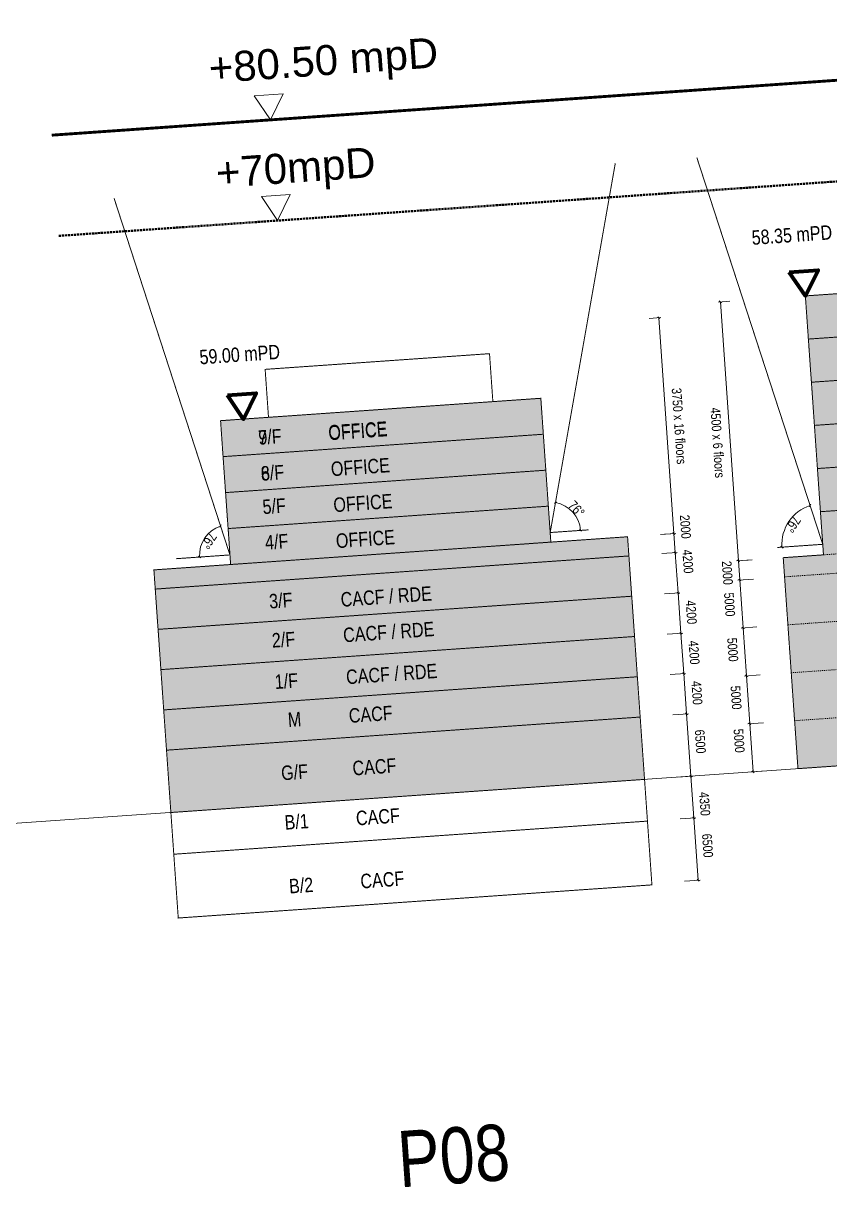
# Model space of a CAD drawing. Header units: metres. Extents: x 833997 to 840297, y 816389 to 819710.
# Drawn here: x 837703.2 to 837787, y 819147.7 to 819270.4 of the extents above; entities that cross this region are included whole.
import ezdxf
from ezdxf.enums import TextEntityAlignment as Align

# ---------------------------------------------------------------- set-up
doc = ezdxf.new("R2010")
doc.units = ezdxf.units.M
doc.header["$LTSCALE"] = 30
for name, pattern in [('DGN Style 2', [1.94727e-06, 0, -1.94727e-06]), ('DGN Style 3', [0.999461, 0.713901, -0.28556]), ('HIDDEN', [0.375, 0.25, -0.125])]:
    doc.linetypes.add(name, pattern=pattern)
for name, color, linetype, lineweight in [('A-XX-s-NN-V00 - A-Z930-G-ColP20', 7, 'Continuous', 0), ('A-XX-s-PP-V00 - A-G22-G-Flor', 7, 'Continuous', 0), ('A-XX-s-PP-V00 - A-Z930-G-ColP20', 7, 'Continuous', 0), ('AR-ELE_AR_2', 2, 'Continuous', 100), ('BD_colour', 1, 'DGN Style 2', 13), ('Default', 7, 'Continuous', 0), ('prescribe window', 1, 'Continuous', 100)]:
    doc.layers.add(name, color=color, linetype=linetype, lineweight=lineweight)
doc.layers.add('AR-TXT-RM_MI_', color=4, linetype='Continuous')
doc.styles.add('2500_2.5mm', font='arial.ttf', dxfattribs={"height": 6.25})
doc.styles.add('RLP-DIM-SIMPLEX', font='swiss.ttf', dxfattribs={"width": 0.8})
doc.styles.get("Standard").update_dxf_attribs({"font": 'arial.ttf', "width": 0.8})
doc.dimstyles.new('RLP-DIM-100-SIMPLEX', dxfattribs={"dimscale": 200, "dimtxt": 30, "dimasz": 1, "dimexe": 1, "dimexo": 1, "dimgap": 0, "dimtad": 1, "dimdec": 0, "dimrnd": 10, "dimdsep": 46, "dimtxsty": 'RLP-DIM-SIMPLEX', "dimblk": 'OBLIQUE', "dimcen": 1, "dimclrd": 1, "dimclre": 1, "dimclrt": 3, "dimadec": 1, "dimazin": 2, "dimtfac": 1, "dimtdec": 0, "dimtix": 1, "dimtmove": 2, "dimatfit": 1, "dimfxl": 1, "dimtolj": 1, "dimtzin": 0, "dimarcsym": 0})

# ---------------------------------------------------------------- blocks, each defined once
blk = doc.blocks.new('_Oblique')
at = {"color": 0, "linetype": 'ByBlock', "lineweight": -2}
blk.add_line((0.5, 0.5), (-0.5, -0.5), dxfattribs=at)
blk = doc.blocks.new('*D429')
at = {"layer": 'Defpoints', "color": 0, "transparency": 16777216}
for p in [(-47800, 54232), (-47800, 53037), (-25300, 53037, 0)]:
    blk.add_point(p, dxfattribs=at)
at = {"layer": 'prescribe window', "color": 1, "lineweight": -2, "transparency": 16777216}
for p, q in [((-47800, 53237), (-47800, 54432)), ((-25300, 54232), (-47800, 54232)), ((-25300, 53237), (-25300, 54432))]:
    blk.add_line(p, q, dxfattribs=at)
at = {"layer": 'prescribe window', "color": 1, "lineweight": -2, "transparency": 16777216, "xscale": 200, "yscale": 200, "zscale": 200, "rotation": 180.0000000009107}
blk.add_blockref('_Oblique', (-47800, 54232), dxfattribs=at)
at = {"layer": 'prescribe window', "color": 1, "lineweight": -2, "transparency": 16777216, "xscale": 200, "yscale": 200, "zscale": 200}
blk.add_blockref('_Oblique', (-25300, 54232), dxfattribs=at)
at = {"layer": 'prescribe window', "color": 3, "transparency": 16777216, "insert": (-36409, 55544), "char_height": 1000, "attachment_point": 5, "style": 'RLP-DIM-SIMPLEX'}
blk.add_mtext('\\A1;3750 x 16 floors', dxfattribs=at)
blk = doc.blocks.new('*D430')
at = {"layer": 'Defpoints', "color": 0, "transparency": 16777216}
for p in [(-25300, 54232), (-25300, 52618, 0), (-23300, 52618, 0)]:
    blk.add_point(p, dxfattribs=at)
at = {"layer": 'prescribe window', "color": 1, "lineweight": -2, "transparency": 16777216}
for p, q in [((-25300, 54232), (-25500, 54232)), ((-25300, 52818), (-25300, 54432)), ((-23300, 54232), (-25300, 54232)), ((-23300, 52818), (-23300, 54432)), ((-23300, 54232), (-23100, 54232))]:
    blk.add_line(p, q, dxfattribs=at)
at = {"layer": 'prescribe window', "color": 1, "lineweight": -2, "transparency": 16777216, "xscale": 200, "yscale": 200, "zscale": 200}
blk.add_blockref('_Oblique', (-25300, 54232), dxfattribs=at)
at = {"layer": 'prescribe window', "color": 1, "lineweight": -2, "transparency": 16777216, "xscale": 200, "yscale": 200, "zscale": 200, "rotation": 180}
blk.add_blockref('_Oblique', (-23300, 54232), dxfattribs=at)
at = {"layer": 'prescribe window', "color": 3, "transparency": 16777216, "insert": (-25920, 55474), "char_height": 1000, "attachment_point": 5, "style": 'RLP-DIM-SIMPLEX'}
blk.add_mtext('\\A1;2000', dxfattribs=at)
blk = doc.blocks.new('*D431')
at = {"layer": 'Defpoints', "color": 0, "transparency": 16777216}
for p in [(-23300, 54232), (-23300, 52618, 0), (-19100, 52618, 0)]:
    blk.add_point(p, dxfattribs=at)
at = {"layer": 'prescribe window', "color": 1, "lineweight": -2, "transparency": 16777216}
for p, q in [((-23300, 52818), (-23300, 54432)), ((-19100, 54232), (-23300, 54232)), ((-19100, 52818), (-19100, 54432))]:
    blk.add_line(p, q, dxfattribs=at)
at = {"layer": 'prescribe window', "color": 1, "lineweight": -2, "transparency": 16777216, "xscale": 200, "yscale": 200, "zscale": 200, "rotation": 180}
blk.add_blockref('_Oblique', (-23300, 54232), dxfattribs=at)
at = {"layer": 'prescribe window', "color": 1, "lineweight": -2, "transparency": 16777216, "xscale": 200, "yscale": 200, "zscale": 200}
blk.add_blockref('_Oblique', (-19100, 54232), dxfattribs=at)
at = {"layer": 'prescribe window', "color": 3, "transparency": 16777216, "insert": (-22300, 55474), "char_height": 1000, "attachment_point": 5, "style": 'RLP-DIM-SIMPLEX'}
blk.add_mtext('\\A1;4200', dxfattribs=at)
blk = doc.blocks.new('*D432')
at = {"layer": 'Defpoints', "color": 0, "transparency": 16777216}
for p in [(-14900, 54232), (-19100, 52618, 0), (-14900, 52618, 0)]:
    blk.add_point(p, dxfattribs=at)
at = {"layer": 'prescribe window', "color": 1, "lineweight": -2, "transparency": 16777216}
for p, q in [((-19100, 52818), (-19100, 54432)), ((-19100, 54232), (-14900, 54232)), ((-14900, 52818), (-14900, 54432))]:
    blk.add_line(p, q, dxfattribs=at)
at = {"layer": 'prescribe window', "color": 1, "lineweight": -2, "transparency": 16777216, "xscale": 200, "yscale": 200, "zscale": 200, "rotation": 180}
blk.add_blockref('_Oblique', (-19100, 54232), dxfattribs=at)
at = {"layer": 'prescribe window', "color": 1, "lineweight": -2, "transparency": 16777216, "xscale": 200, "yscale": 200, "zscale": 200}
blk.add_blockref('_Oblique', (-14900, 54232), dxfattribs=at)
at = {"layer": 'prescribe window', "color": 3, "transparency": 16777216, "insert": (-17000, 55461), "char_height": 1000, "attachment_point": 5, "style": 'RLP-DIM-SIMPLEX'}
blk.add_mtext('\\A1;4200', dxfattribs=at)
blk = doc.blocks.new('*D433')
at = {"layer": 'Defpoints', "color": 0, "transparency": 16777216}
for p in [(-10700, 54232), (-14900, 52618, 0), (-10700, 52618, 0)]:
    blk.add_point(p, dxfattribs=at)
at = {"layer": 'prescribe window', "color": 1, "lineweight": -2, "transparency": 16777216}
for p, q in [((-14900, 52818), (-14900, 54432)), ((-14900, 54232), (-10700, 54232)), ((-10700, 52818), (-10700, 54432))]:
    blk.add_line(p, q, dxfattribs=at)
at = {"layer": 'prescribe window', "color": 1, "lineweight": -2, "transparency": 16777216, "xscale": 200, "yscale": 200, "zscale": 200, "rotation": 180}
blk.add_blockref('_Oblique', (-14900, 54232), dxfattribs=at)
at = {"layer": 'prescribe window', "color": 1, "lineweight": -2, "transparency": 16777216, "xscale": 200, "yscale": 200, "zscale": 200}
blk.add_blockref('_Oblique', (-10700, 54232), dxfattribs=at)
at = {"layer": 'prescribe window', "color": 3, "transparency": 16777216, "insert": (-12800, 55461), "char_height": 1000, "attachment_point": 5, "style": 'RLP-DIM-SIMPLEX'}
blk.add_mtext('\\A1;4200', dxfattribs=at)
blk = doc.blocks.new('*D434')
at = {"layer": 'Defpoints', "color": 0, "transparency": 16777216}
for p in [(-6500, 54232), (-10700, 52618, 0), (-6500, 52618, 0)]:
    blk.add_point(p, dxfattribs=at)
at = {"layer": 'prescribe window', "color": 1, "lineweight": -2, "transparency": 16777216}
for p, q in [((-10700, 52818), (-10700, 54432)), ((-10700, 54232), (-6500, 54232)), ((-6500, 52818), (-6500, 54432))]:
    blk.add_line(p, q, dxfattribs=at)
at = {"layer": 'prescribe window', "color": 1, "lineweight": -2, "transparency": 16777216, "xscale": 200, "yscale": 200, "zscale": 200, "rotation": 180}
blk.add_blockref('_Oblique', (-10700, 54232), dxfattribs=at)
at = {"layer": 'prescribe window', "color": 1, "lineweight": -2, "transparency": 16777216, "xscale": 200, "yscale": 200, "zscale": 200}
blk.add_blockref('_Oblique', (-6500, 54232), dxfattribs=at)
at = {"layer": 'prescribe window', "color": 3, "transparency": 16777216, "insert": (-8600, 55461), "char_height": 1000, "attachment_point": 5, "style": 'RLP-DIM-SIMPLEX'}
blk.add_mtext('\\A1;4200', dxfattribs=at)
blk = doc.blocks.new('*D435')
at = {"layer": 'Defpoints', "color": 0, "transparency": 16777216}
for p in [(0, 54232), (-6500, 52618, 0), (0, 52618, 0)]:
    blk.add_point(p, dxfattribs=at)
at = {"layer": 'prescribe window', "color": 1, "lineweight": -2, "transparency": 16777216}
for p, q in [((-6500, 52818), (-6500, 54432)), ((-6500, 54232), (0, 54232)), ((0, 52818), (0, 54432))]:
    blk.add_line(p, q, dxfattribs=at)
at = {"layer": 'prescribe window', "color": 1, "lineweight": -2, "transparency": 16777216, "xscale": 200, "yscale": 200, "zscale": 200, "rotation": 180}
blk.add_blockref('_Oblique', (-6500, 54232), dxfattribs=at)
at = {"layer": 'prescribe window', "color": 1, "lineweight": -2, "transparency": 16777216, "xscale": 200, "yscale": 200, "zscale": 200}
blk.add_blockref('_Oblique', (0, 54232), dxfattribs=at)
at = {"layer": 'prescribe window', "color": 3, "transparency": 16777216, "insert": (-3521, 55461), "char_height": 1000, "attachment_point": 5, "style": 'RLP-DIM-SIMPLEX'}
blk.add_mtext('\\A1;6500', dxfattribs=at)
blk = doc.blocks.new('*D436')
at = {"layer": 'Defpoints', "color": 0, "transparency": 16777216}
for p in [(4350, 54232), (0, 52618, 0), (4350, 52618, 0)]:
    blk.add_point(p, dxfattribs=at)
at = {"layer": 'prescribe window', "color": 1, "lineweight": -2, "transparency": 16777216}
for p, q in [((0, 52818), (0, 54432)), ((0, 54232), (4350, 54232)), ((4350, 52818), (4350, 54432))]:
    blk.add_line(p, q, dxfattribs=at)
at = {"layer": 'prescribe window', "color": 1, "lineweight": -2, "transparency": 16777216, "xscale": 200, "yscale": 200, "zscale": 200, "rotation": 180}
blk.add_blockref('_Oblique', (0, 54232), dxfattribs=at)
at = {"layer": 'prescribe window', "color": 1, "lineweight": -2, "transparency": 16777216, "xscale": 200, "yscale": 200, "zscale": 200}
blk.add_blockref('_Oblique', (4350, 54232), dxfattribs=at)
at = {"layer": 'prescribe window', "color": 3, "transparency": 16777216, "insert": (2979, 55461), "char_height": 1000, "attachment_point": 5, "style": 'RLP-DIM-SIMPLEX'}
blk.add_mtext('\\A1;4350', dxfattribs=at)
blk = doc.blocks.new('*D437')
at = {"layer": 'Defpoints', "color": 0, "transparency": 16777216}
for p in [(10850, 54232), (4350, 52618, 0), (10850, 52618, 0)]:
    blk.add_point(p, dxfattribs=at)
at = {"layer": 'prescribe window', "color": 1, "lineweight": -2, "transparency": 16777216}
for p, q in [((4350, 52818), (4350, 54432)), ((4350, 54232), (10850, 54232)), ((10850, 52818), (10850, 54432))]:
    blk.add_line(p, q, dxfattribs=at)
at = {"layer": 'prescribe window', "color": 1, "lineweight": -2, "transparency": 16777216, "xscale": 200, "yscale": 200, "zscale": 200, "rotation": 180}
blk.add_blockref('_Oblique', (4350, 54232), dxfattribs=at)
at = {"layer": 'prescribe window', "color": 1, "lineweight": -2, "transparency": 16777216, "xscale": 200, "yscale": 200, "zscale": 200}
blk.add_blockref('_Oblique', (10850, 54232), dxfattribs=at)
at = {"layer": 'prescribe window', "color": 3, "transparency": 16777216, "insert": (7329, 55461), "char_height": 1000, "attachment_point": 5, "style": 'RLP-DIM-SIMPLEX'}
blk.add_mtext('\\A1;6500', dxfattribs=at)
blk = doc.blocks.new('*D439')
at = {"layer": 'Defpoints', "color": 0, "transparency": 16777216}
for p in [(-64150, 50837), (-27652, 44255), (-26300, 45396), (-26300, 41400), (-26300, 41400)]:
    blk.add_point(p, dxfattribs=at)
at = {"layer": 'prescribe window', "color": 1, "lineweight": -2, "transparency": 16777216}
blk.add_arc((-26300, 41400), 3159, 90, 166, dxfattribs=at)
at = {"layer": 'prescribe window', "color": 1, "lineweight": -2, "transparency": 16777216, "xscale": 200, "yscale": 200, "zscale": 200}
blk.add_blockref('_Oblique', (-26300, 44559), dxfattribs=at)
at = {"layer": 'prescribe window', "color": 1, "lineweight": -2, "transparency": 16777216, "xscale": 200, "yscale": 200, "zscale": 200, "rotation": 255.999999998731}
blk.add_blockref('_Oblique', (-29365, 42164), dxfattribs=at)
at = {"layer": 'prescribe window', "color": 3, "transparency": 16777216, "insert": (-28561, 44294), "char_height": 1000, "attachment_point": 5, "rotation": 38, "style": 'RLP-DIM-SIMPLEX'}
blk.add_mtext('\\A1;76°', dxfattribs=at)
blk = doc.blocks.new('*D438')
at = {"layer": 'Defpoints', "color": 0, "transparency": 16777216}
for p in [(-26300, 8000), (-26300, 8000), (-28743, 5998), (-26300, 4004), (-64150, -1437, 0)]:
    blk.add_point(p, dxfattribs=at)
at = {"layer": 'prescribe window', "color": 1, "lineweight": -2, "transparency": 16777216}
blk.add_arc((-26300, 8000), 3159, 194.00001, 270, dxfattribs=at)
at = {"layer": 'prescribe window', "color": 1, "lineweight": -2, "transparency": 16777216, "xscale": 200, "yscale": 200, "zscale": 200, "rotation": 104.0000055097045}
blk.add_blockref('_Oblique', (-29365, 7236), dxfattribs=at)
at = {"layer": 'prescribe window', "color": 1, "lineweight": -2, "transparency": 16777216, "xscale": 200, "yscale": 200, "zscale": 200}
blk.add_blockref('_Oblique', (-26300, 4841), dxfattribs=at)
at = {"layer": 'prescribe window', "color": 3, "transparency": 16777216, "insert": (-27929, 5916), "char_height": 1000, "attachment_point": 5, "rotation": 322, "style": 'RLP-DIM-SIMPLEX'}
blk.add_mtext('\\A1;76°', dxfattribs=at)
blk = doc.blocks.new('*D413')
at = {"layer": 'Defpoints', "color": 0, "transparency": 16777216}
for p in [(-49000, -39971, 0), (-22000, -39971, 0), (-49000, -41166)]:
    blk.add_point(p, dxfattribs=at)
at = {"layer": 'prescribe window', "color": 1, "lineweight": -2, "transparency": 16777216}
for p, q in [((-49000, -40171), (-49000, -41366)), ((-22000, -40171), (-22000, -41366)), ((-22000, -41166), (-49000, -41166))]:
    blk.add_line(p, q, dxfattribs=at)
at = {"layer": 'prescribe window', "color": 1, "lineweight": -2, "transparency": 16777216, "xscale": 200, "yscale": 200, "zscale": 200}
for p, rotation in [((-49000, -41166), 179.9999999989881), ((-22000, -41166), 359.9999999989881)]:
    blk.add_blockref('_Oblique', p, dxfattribs=dict(at, rotation=rotation))
at = {"layer": 'prescribe window', "color": 3, "transparency": 16777216, "insert": (-34409, -42478), "char_height": 1000, "attachment_point": 5, "rotation": 360, "style": 'RLP-DIM-SIMPLEX'}
blk.add_mtext('\\A1;4500 x 6 floors', dxfattribs=at)
blk = doc.blocks.new('*D414')
at = {"layer": 'Defpoints', "color": 0, "transparency": 16777216}
for p in [(-22000, -39552, 0), (-20000, -39552, 0), (-22000, -41166)]:
    blk.add_point(p, dxfattribs=at)
at = {"layer": 'prescribe window', "color": 1, "lineweight": -2, "transparency": 16777216}
for p, q in [((-22000, -39752), (-22000, -41366)), ((-20000, -39752), (-20000, -41366)), ((-20000, -41166), (-22000, -41166))]:
    blk.add_line(p, q, dxfattribs=at)
at = {"layer": 'prescribe window', "color": 1, "lineweight": -2, "transparency": 16777216, "xscale": 200, "yscale": 200, "zscale": 200, "rotation": 180}
blk.add_blockref('_Oblique', (-22000, -41166), dxfattribs=at)
at = {"layer": 'prescribe window', "color": 1, "lineweight": -2, "transparency": 16777216, "xscale": 200, "yscale": 200, "zscale": 200}
blk.add_blockref('_Oblique', (-20000, -41166), dxfattribs=at)
at = {"layer": 'prescribe window', "color": 3, "transparency": 16777216, "insert": (-20826, -42408), "char_height": 1000, "attachment_point": 5, "style": 'RLP-DIM-SIMPLEX'}
blk.add_mtext('\\A1;2000', dxfattribs=at)
blk = doc.blocks.new('*D415')
at = {"layer": 'Defpoints', "color": 0, "transparency": 16777216}
for p in [(-20000, -39552, 0), (-15000, -39552, 0), (-20000, -41166)]:
    blk.add_point(p, dxfattribs=at)
at = {"layer": 'prescribe window', "color": 1, "lineweight": -2, "transparency": 16777216}
for p, q in [((-20000, -39752), (-20000, -41366)), ((-15000, -39752), (-15000, -41366)), ((-15000, -41166), (-20000, -41166))]:
    blk.add_line(p, q, dxfattribs=at)
at = {"layer": 'prescribe window', "color": 1, "lineweight": -2, "transparency": 16777216, "xscale": 200, "yscale": 200, "zscale": 200, "rotation": 180}
blk.add_blockref('_Oblique', (-20000, -41166), dxfattribs=at)
at = {"layer": 'prescribe window', "color": 1, "lineweight": -2, "transparency": 16777216, "xscale": 200, "yscale": 200, "zscale": 200}
blk.add_blockref('_Oblique', (-15000, -41166), dxfattribs=at)
at = {"layer": 'prescribe window', "color": 3, "transparency": 16777216, "insert": (-17529, -42408), "char_height": 1000, "attachment_point": 5, "style": 'RLP-DIM-SIMPLEX'}
blk.add_mtext('\\A1;5000', dxfattribs=at)
blk = doc.blocks.new('*D416')
at = {"layer": 'Defpoints', "color": 0, "transparency": 16777216}
for p in [(-15000, -39552, 0), (-10000, -39552, 0), (-15000, -41166)]:
    blk.add_point(p, dxfattribs=at)
at = {"layer": 'prescribe window', "color": 1, "lineweight": -2, "transparency": 16777216}
for p, q in [((-15000, -39752), (-15000, -41366)), ((-10000, -39752), (-10000, -41366)), ((-10000, -41166), (-15000, -41166))]:
    blk.add_line(p, q, dxfattribs=at)
at = {"layer": 'prescribe window', "color": 1, "lineweight": -2, "transparency": 16777216, "xscale": 200, "yscale": 200, "zscale": 200, "rotation": 180}
blk.add_blockref('_Oblique', (-15000, -41166), dxfattribs=at)
at = {"layer": 'prescribe window', "color": 1, "lineweight": -2, "transparency": 16777216, "xscale": 200, "yscale": 200, "zscale": 200}
blk.add_blockref('_Oblique', (-10000, -41166), dxfattribs=at)
at = {"layer": 'prescribe window', "color": 3, "transparency": 16777216, "insert": (-12820, -42408), "char_height": 1000, "attachment_point": 5, "style": 'RLP-DIM-SIMPLEX'}
blk.add_mtext('\\A1;5000', dxfattribs=at)
blk = doc.blocks.new('*D417')
at = {"layer": 'Defpoints', "color": 0, "transparency": 16777216}
for p in [(-10000, -39552, 0), (-5000, -39552, 0), (-10000, -41166)]:
    blk.add_point(p, dxfattribs=at)
at = {"layer": 'prescribe window', "color": 1, "lineweight": -2, "transparency": 16777216}
for p, q in [((-10000, -39752), (-10000, -41366)), ((-5000, -39752), (-5000, -41366)), ((-5000, -41166), (-10000, -41166))]:
    blk.add_line(p, q, dxfattribs=at)
at = {"layer": 'prescribe window', "color": 1, "lineweight": -2, "transparency": 16777216, "xscale": 200, "yscale": 200, "zscale": 200, "rotation": 180}
blk.add_blockref('_Oblique', (-10000, -41166), dxfattribs=at)
at = {"layer": 'prescribe window', "color": 1, "lineweight": -2, "transparency": 16777216, "xscale": 200, "yscale": 200, "zscale": 200}
blk.add_blockref('_Oblique', (-5000, -41166), dxfattribs=at)
at = {"layer": 'prescribe window', "color": 3, "transparency": 16777216, "insert": (-7820, -42408), "char_height": 1000, "attachment_point": 5, "style": 'RLP-DIM-SIMPLEX'}
blk.add_mtext('\\A1;5000', dxfattribs=at)
blk = doc.blocks.new('*D418')
at = {"layer": 'Defpoints', "color": 0, "transparency": 16777216}
for p in [(-5000, -39552, 0), (0, -39552, 0), (-5000, -41166)]:
    blk.add_point(p, dxfattribs=at)
at = {"layer": 'prescribe window', "color": 1, "lineweight": -2, "transparency": 16777216}
for p, q in [((-5000, -39752), (-5000, -41366)), ((0, -39752), (0, -41366)), ((0, -41166), (-5000, -41166))]:
    blk.add_line(p, q, dxfattribs=at)
at = {"layer": 'prescribe window', "color": 1, "lineweight": -2, "transparency": 16777216, "xscale": 200, "yscale": 200, "zscale": 200, "rotation": 180}
blk.add_blockref('_Oblique', (-5000, -41166), dxfattribs=at)
at = {"layer": 'prescribe window', "color": 1, "lineweight": -2, "transparency": 16777216, "xscale": 200, "yscale": 200, "zscale": 200}
blk.add_blockref('_Oblique', (0, -41166), dxfattribs=at)
at = {"layer": 'prescribe window', "color": 3, "transparency": 16777216, "insert": (-3320, -42408), "char_height": 1000, "attachment_point": 5, "style": 'RLP-DIM-SIMPLEX'}
blk.add_mtext('\\A1;5000', dxfattribs=at)
blk = doc.blocks.new('*D419')
at = {"layer": 'Defpoints', "color": 0, "transparency": 16777216}
for p in [(-64150, 6063), (-23100, 535), (-24918, -358), (-23100, -4200), (-23100, -4200)]:
    blk.add_point(p, dxfattribs=at)
at = {"layer": 'prescribe window', "color": 1, "lineweight": -2, "transparency": 16777216}
blk.add_arc((-23100, -4200), 4250, 90, 165.96376, dxfattribs=at)
at = {"layer": 'prescribe window', "color": 1, "lineweight": -2, "transparency": 16777216, "xscale": 200, "yscale": 200, "zscale": 200}
blk.add_blockref('_Oblique', (-23100, 50), dxfattribs=at)
at = {"layer": 'prescribe window', "color": 1, "lineweight": -2, "transparency": 16777216, "xscale": 200, "yscale": 200, "zscale": 200, "rotation": 255.9637565317603}
blk.add_blockref('_Oblique', (-27223, -3169), dxfattribs=at)
at = {"layer": 'prescribe window', "color": 3, "transparency": 16777216, "insert": (-26032, -445), "char_height": 1000, "attachment_point": 5, "rotation": 37.98188, "style": 'RLP-DIM-SIMPLEX'}
blk.add_mtext('\\A1;76°', dxfattribs=at)
blk = doc.blocks.new('*D420')
at = {"layer": 'Defpoints', "color": 0, "transparency": 16777216}
for p in [(-23100, -32300), (-23100, -32300), (-26386, -34995), (-23100, -37035), (-64150, -42562)]:
    blk.add_point(p, dxfattribs=at)
at = {"layer": 'prescribe window', "color": 1, "lineweight": -2, "transparency": 16777216}
blk.add_arc((-23100, -32300), 4250, 194.03624, 270, dxfattribs=at)
at = {"layer": 'prescribe window', "color": 1, "lineweight": -2, "transparency": 16777216, "xscale": 200, "yscale": 200, "zscale": 200, "rotation": 104.0362434682397}
blk.add_blockref('_Oblique', (-27223, -33331), dxfattribs=at)
at = {"layer": 'prescribe window', "color": 1, "lineweight": -2, "transparency": 16777216, "xscale": 200, "yscale": 200, "zscale": 200}
blk.add_blockref('_Oblique', (-23100, -36550), dxfattribs=at)
at = {"layer": 'prescribe window', "color": 3, "transparency": 16777216, "insert": (-25399, -35245), "char_height": 1000, "attachment_point": 5, "rotation": 322.01812, "style": 'RLP-DIM-SIMPLEX'}
blk.add_mtext('\\A1;76°', dxfattribs=at)
blk = doc.blocks.new('P8_')
at = {"layer": 'BD_colour'}
h = blk.add_hatch(color=40, dxfattribs=at)
h.paths.add_polyline_path([(-19100, 0), (-19100, 49400), (-10700, 49400), (-10700, 0)])
h.paths.add_polyline_path([(-19100, 49400), (-19100, 0), (-23300, 0), (-23300, 49400)])
for color, points in [(220, [(-10700, 0), (-10700, 49400), (0, 49400), (0, 0)]), (2, [(-40300, 8000), (-40300, 41399.8), (-25300, 41399.8), (-25300, 8000)])]:
    blk.add_hatch(color=color, dxfattribs=at).paths.add_polyline_path(points)
at = {"layer": 'Default'}
blk.add_hatch(color=250, dxfattribs=at).paths.add_polyline_path([(-25300, 0), (-25300, 49400), (-23300, 49400), (-23300, 0)])
at = {"layer": 'AR-ELE_AR_2', "color": 220, "linetype": 'HIDDEN', "ltscale": 4, "const_width": 100}
blk.add_lwpolyline([(-40300, 41399.8), (-25300, 41399.8), (-25300, 49400), (11000, 49400), (11000, 0), (-25300, 0), (-25300, 8000), (-40300, 8000), (-40300, 13000), (-45300, 13000), (-45300, 36399.8), (-40300, 36399.8), (-40300, 41399.8)], close=True, dxfattribs=at)
for points in [[(-25300, 49400), (-25300, 8000)], [(-23300, 0), (-23300, 49400)], [(-19100, 0), (-19100, 49400)], [(-14900, 0), (-14900, 49400)], [(-10700, 0), (-10700, 49400)], [(-6500, 0), (-6500, 49400)], [(0, 0), (0, 49400)], [(4350, 0), (4350, 49400)], [(-36550, 41399.8), (-36550, 8000)], [(-36550, 41399.8), (-36550, 8000)], [(-32800, 41399.8), (-32800, 8000)], [(-32800, 41399.8), (-32800, 8000)], [(-29050, 41399.8), (-29050, 8000)], [(-40300, 13000), (-40300, 36399.8)]]:
    blk.add_lwpolyline(points, dxfattribs=at)
at = {"layer": 'AR-ELE_AR_2', "color": 240, "ltscale": 4, "flags": 128}
blk.add_lwpolyline([(-42898.1, 8889.8), (-42898.1, 11889.8), (-40300, 10389.8), (-42898.1, 8889.8)], close=True, dxfattribs=at)
at = {"layer": 'BD_colour'}
for points in [[(-25300, 0), (-25300, 49400), (-23300, 49400), (-23300, 0)], [(-19100, 49400), (-19100, 0), (-23300, 0), (-23300, 49400)], [(-19100, 0), (-19100, 49400), (-10700, 49400), (-10700, 0)], [(-40300, 8000), (-40300, 41399.8), (-25300, 41399.8), (-25300, 8000)]]:
    blk.add_lwpolyline(points, close=True, dxfattribs=at)
at = {"layer": 'prescribe window', "color": 9, "linetype": 'HIDDEN', "ltscale": 10, "const_width": 100, "elevation": 0}
for points in [[(-26300, 41399.8), (-64150, 50836.9)], [(-26300, 41399.8), (-26300, 45395.5)], [(-26300, 8000), (-64150, -1437.1)], [(-26300, 8000), (-26300, 2359.2)]]:
    blk.add_lwpolyline(points, dxfattribs=at)
at = {"layer": 'AR-TXT-RM_MI_', "width": 0.8}
blk.add_text('P08', height=5850, rotation=90, dxfattribs=at).set_placement((40568.3, 21038.4))
at = {"layer": 'AR-TXT-RM_MI_', "text_generation_flag": 6, "width": 0.8}
for s, p in [('CACF / RDE', (-20105.9, 19168.7, 0)), ('CACF / RDE', (-16402.9, 19168.7, 0)), ('CACF / RDE', (-12029, 19168.7, 0)), ('OFFICE', (-37535.9, 19099.6, 0)), ('OFFICE', (-37476.4, 19099.6, 0)), ('OFFICE', (-33726.4, 19099.6, 0)), ('OFFICE', (-33726.4, 19099.6, 0)), ('OFFICE', (-29976.4, 19099.6, 0)), ('OFFICE', (-26226.4, 19099.6, 0)), ('CACF ', (-7997.4, 19168.7, 0)), ('CACF ', (-2517.6, 19168.7, 0)), ('CACF ', (2693.3, 19168.7, 0)), ('CACF', (9265.7, 19168.7, 0)), ('59.00 mPD', (-46285.2, 6278.8)), ('7/F', (-37516.6, 11800.5, 0)), ('9/F', (-37516.6, 11800.5, 0)), ('6/F', (-33766.6, 11800.5, 0)), ('8/F', (-33766.6, 11800.5, 0)), ('5/F', (-30291.8, 11731.1, 0)), ('4/F', (-26582.8, 11731.1, 0)), ('3/F', (-20447.3, 11731.1, 0)), ('2/F', (-16368.6, 11731.1, 0)), ('1/F', (-12051.7, 11725.8, 0)), ('M', (-8020.1, 12812.1, 0)), ('G/F', (-2534.4, 11731.1, 0)), ('B/1', (2615.7, 11731.1, 0)), ('B/2', (9265.7, 11731.1, 0))]:
    blk.add_text(s, height=1500, rotation=270, dxfattribs=at).set_placement(p)
at = {"layer": 'prescribe window'}
dim = blk.add_linear_dim(base=(-47800, 54231.9, 0), p1=(-25300, 53036.9), p2=(-47800, 53036.9, 0), angle=180, text='3750 x 16 floors', dimstyle='RLP-DIM-100-SIMPLEX', override={"dimtxt": 5}, dxfattribs=at)
dim.commit()
dim.dimension.update_dxf_attribs({"geometry": '*D429', "text_midpoint": (-36408.8, 55543.7, 0), "dimtype": 129})
for base, p1, p2, picture, middle in [((-25300, 54231.9, 0), (-23300, 52617.9), (-25300, 52617.9), '*D430', (-25919.9, 55474, 0)), ((-23300, 54231.9, 0), (-19100, 52617.9, 0), (-23300, 52617.9), '*D431', (-22300, 55474, 0))]:
    dim = blk.add_linear_dim(base=base, p1=p1, p2=p2, angle=180, dimstyle='RLP-DIM-100-SIMPLEX', override={"dimtxt": 5}, dxfattribs=at)
    dim.commit()
    dim.dimension.update_dxf_attribs({"geometry": picture, "text_midpoint": middle, "dimtype": 129})
for base, p1, p2, picture, middle in [((-14900, 54231.9, 0), (-19100, 52617.9, 0), (-14900, 52617.9, 0), '*D432', (-17000, 55461.4, 0)), ((-10700, 54231.9, 0), (-14900, 52617.9, 0), (-10700, 52617.9, 0), '*D433', (-12800, 55461.4, 0)), ((-6500, 54231.9, 0), (-10700, 52617.9, 0), (-6500, 52617.9, 0), '*D434', (-8600, 55461.4, 0)), ((0, 54231.9, 0), (-6500, 52617.9, 0), (0, 52617.9, 0), '*D435', (-3521.4, 55461.4, 0)), ((4350, 54231.9, 0), (0, 52617.9, 0), (4350, 52617.9, 0), '*D436', (2978.6, 55461.4, 0)), ((10850, 54231.9, 0), (4350, 52617.9, 0), (10850, 52617.9, 0), '*D437', (7328.6, 55461.4, 0))]:
    dim = blk.add_linear_dim(base=base, p1=p1, p2=p2, dimstyle='RLP-DIM-100-SIMPLEX', override={"dimtxt": 5}, dxfattribs=at)
    dim.commit()
    dim.dimension.update_dxf_attribs({"geometry": picture, "text_midpoint": middle, "dimtype": 128})
for base, line1, line2, picture, middle in [((-27651.7, 44255.1), ((-26300, 41399.8, 0), (-64150, 50836.9, 0)), ((-26300, 41399.8, 0), (-26300, 45395.5, 0)), '*D439', (-28561.3, 44294.2, 0)), ((-28743.5, 5997.7), ((-26300, 8000, 0), (-64150, -1437.1, 0)), ((-26300, 8000, 0), (-26300, 4004.3, 0)), '*D438', (-27928.5, 5915.6, 0))]:
    dim = blk.add_angular_dim_2l(base=base, line1=line1, line2=line2, dimstyle='RLP-DIM-100-SIMPLEX', override={"dimtxt": 5}, dxfattribs=at)
    dim.commit()
    dim.dimension.update_dxf_attribs({"geometry": picture, "text_midpoint": middle})
blk = doc.blocks.new('P7')
at = {"layer": 'BD_colour'}
for color, points in [(40, [(-20000, -36500), (0, -36500), (0, 0), (-20000, 0)]), (250, [(-20000, 0), (-22000, 0), (-22000, -36500), (-20000, -36500)]), (141, [(-22000, -4200), (-49000, -4200), (-49000, -32300), (-22000, -32300)])]:
    blk.add_hatch(color=color, dxfattribs=at).paths.add_polyline_path(points)
at = {"color": 6, "linetype": 'HIDDEN', "lineweight": 18, "ltscale": 10}
for points in [[(-20000, 0), (-20000, -36500)], [(-15000, 0), (-15000, -36500)], [(-10000, 0), (-10000, -36500)], [(-5000, 0), (-5000, -36500)], [(-22000, -4200), (-22000, -32300)]]:
    blk.add_lwpolyline(points, dxfattribs=at)
at = {"layer": 'AR-ELE_AR_2', "color": 220, "linetype": 'HIDDEN', "ltscale": 4, "const_width": 100}
for points in [[(-22000, 0), (-22000, -4200)], [(-22000, 0), (0, 0)], [(0, 0), (0, -36500)], [(-49000, -27801.6), (-54000, -27801.6), (-54000, -8698.4), (-49000, -8698.4), (-49000, -4200), (-22000, -4200)], [(-49000, -4200), (-49000, -32300)], [(-49000, -4200), (-49000, -32300)], [(-44500, -4200), (-44500, -32300)], [(-40000, -4200), (-40000, -32300)], [(-35500, -4200), (-35500, -32300)], [(-31000, -4200), (-31000, -32300)], [(-26500, -4200), (-26500, -32300)], [(-22000, -32300), (-49000, -32300), (-49000, -27801.6)], [(-22000, -32300), (-22000, -36500)], [(0, -36500), (-22000, -36500)]]:
    blk.add_lwpolyline(points, dxfattribs=at)
at = {"layer": 'AR-ELE_AR_2', "color": 240, "ltscale": 4, "flags": 128}
blk.add_lwpolyline([(-51598.1, -33800), (-51598.1, -30800), (-49000, -32300), (-51598.1, -33800)], close=True, dxfattribs=at)
at = {"layer": 'BD_colour'}
for points in [[(-20000, -36500), (0, -36500), (0, 0), (-20000, 0)], [(-20000, 0), (-22000, 0), (-22000, -36500), (-20000, -36500)], [(-22000, -4200), (-49000, -4200), (-49000, -32300), (-22000, -32300)]]:
    blk.add_lwpolyline(points, close=True, dxfattribs=at)
at = {"layer": 'prescribe window', "color": 9, "linetype": 'HIDDEN', "ltscale": 10, "const_width": 100}
for points in [[(-23100, -4200), (-64150, 6062.5)], [(-23100, 534.8), (-23100, -4200)], [(-23100, -32300), (-64150, -42562.5)], [(-23100, -37034.8), (-23100, -32300)]]:
    blk.add_lwpolyline(points, dxfattribs=at)
at = {"layer": 'AR-TXT-RM_MI_', "text_generation_flag": 6, "width": 0.8}
for s, p in [('OACF', (-45554.3, -18812.9, 0)), ('OACF', (-41054.3, -18812.9, 0)), ('OACF', (-36554.3, -18812.9, 0)), ('OACF', (-32054.3, -18812.9, 0)), ('OACF', (-27554.3, -18812.9, 0)), ('OACF', (-23115.5, -18812.9, 0)), ('RDE', (-16691.9, -18743.9, 0)), ('RDE', (-12161.4, -18743.9, 0)), ('RDE', (-7211.9, -18743.9, 0)), ('RDE ', (-2017.6, -18743.9, 0)), ('G/F', (-2034.4, -24462.6, 0)), ('9/F', (-45451.8, -24462.6, 0)), ('8/F', (-40951.8, -24462.6, 0)), ('7/F', (-36451.8, -24462.6, 0)), ('6/F', (-31951.8, -24462.6, 0)), ('5/F', (-27451.8, -24462.6, 0)), ('4/F', (-23263, -24462.6, 0)), ('3/F', (-16703.8, -24462.6, 0)), ('2/F', (-12127.1, -24462.6, 0)), ('1/F', (-7234.7, -24467.9, 0)), ('58.35 mPD', (-54677.3, -37449.5))]:
    blk.add_text(s, height=1500, rotation=270, dxfattribs=at).set_placement(p)
at = {"layer": 'prescribe window'}
for base, line1, line2, picture, middle in [((-24917.8, -358), ((-23100, -4200), (-64150, 6062.5)), ((-23100, 534.8), (-23100, -4200)), '*D419', (-26032, -444.8)), ((-26386.4, -34995.3), ((-23100, -32300), (-64150, -42562.5)), ((-23100, -37034.8), (-23100, -32300)), '*D420', (-25399.4, -35245))]:
    dim = blk.add_angular_dim_2l(base=base, line1=line1, line2=line2, dimstyle='RLP-DIM-100-SIMPLEX', override={"dimtxt": 5}, dxfattribs=at)
    dim.commit()
    dim.dimension.update_dxf_attribs({"geometry": picture, "text_midpoint": middle})
dim = blk.add_linear_dim(base=(-49000, -41166.3, 0), p1=(-22000, -39971.2, 0), p2=(-49000, -39971.2), angle=180, text='4500 x 6 floors', dimstyle='RLP-DIM-100-SIMPLEX', override={"dimtxt": 5}, dxfattribs=at)
dim.commit()
dim.dimension.update_dxf_attribs({"geometry": '*D413', "text_midpoint": (-34408.8, -42478.1, 0), "dimtype": 129})
for base, p1, p2, picture, middle in [((-22000, -41166.3), (-20000, -39552.2, 0), (-22000, -39552.2, 0), '*D414', (-20825.6, -42408.3)), ((-20000, -41166.3, 0), (-15000, -39552.2, 0), (-20000, -39552.2), '*D415', (-17529.3, -42408.3, 0)), ((-15000, -41166.3), (-10000, -39552.2, 0), (-15000, -39552.2, 0), '*D416', (-12820, -42408.3)), ((-10000, -41166.3), (-5000, -39552.2, 0), (-10000, -39552.2, 0), '*D417', (-7820, -42408.3)), ((-5000, -41166.3, 0), (0, -39552.2, 0), (-5000, -39552.2, 0), '*D418', (-3320, -42408.3, 0))]:
    dim = blk.add_linear_dim(base=base, p1=p1, p2=p2, angle=180, dimstyle='RLP-DIM-100-SIMPLEX', override={"dimtxt": 5}, dxfattribs=at)
    dim.commit()
    dim.dimension.update_dxf_attribs({"geometry": picture, "text_midpoint": middle, "dimtype": 129})
blk = doc.blocks.new('P6-7 elevation')
at = {"linetype": 'Continuous', "lineweight": 18}
blk.add_lwpolyline([(0, 218159.4), (0, 0)], dxfattribs=at)
at = {"layer": 'A-XX-s-NN-V00 - A-Z930-G-ColP20', "color": 220, "linetype": 'Continuous', "lineweight": 0, "flags": 128}
blk.add_lwpolyline([(-73748.1, 49852.9), (-73748.1, 52852.9), (-71150, 51352.9), (-73748.1, 49852.9)], close=True, dxfattribs=at)
at = {"layer": 'A-XX-s-NN-V00 - A-Z930-G-ColP20', "color": 240, "linetype": 'Continuous', "lineweight": 0, "flags": 128}
blk.add_lwpolyline([(-63248.1, 49863.9), (-63248.1, 52863.9), (-60650, 51363.9), (-63248.1, 49863.9)], close=True, dxfattribs=at)
at = {"layer": 'A-XX-s-PP-V00 - A-Z930-G-ColP20', "color": 220, "linetype": 'DGN Style 3', "lineweight": 40, "ltscale": 10, "const_width": 300, "flags": 128}
blk.add_lwpolyline([(-71150, 28546.9), (-71150, 192811.3)], dxfattribs=at)
at = {"layer": 'A-XX-s-PP-V00 - A-Z930-G-ColP20', "color": 2, "linetype": 'DGN Style 3', "lineweight": 40, "ltscale": 10, "flags": 128}
blk.add_lwpolyline([(-60650, 28546.9), (-60650, 192811.3)], dxfattribs=at)
at = {"layer": 'BD_colour'}
for name, p in [('P7', (0, 137892.3)), ('P8_', (0, 35992.3))]:
    blk.add_blockref(name, p, dxfattribs=at)
at = {"layer": 'A-XX-s-PP-V00 - A-G22-G-Flor', "color": 1, "linetype": 'Continuous', "lineweight": 0, "style": '2500_2.5mm'}
blk.add_text('+70mpD', height=3125, rotation=90, dxfattribs=at).set_placement((-67594.7, 45314.3), align=Align.TOP_LEFT)
at = {"layer": 'AR-ELE_AR_2', "color": 220, "linetype": 'HIDDEN', "ltscale": 4, "style": '2500_2.5mm'}
blk.add_text('+80.50 mpD', height=3125, rotation=90, dxfattribs=at).set_placement((-78515.1, 45326.1), align=Align.TOP_LEFT)
blk = doc.blocks.new('A$C6BBC011B')
at = {"rotation": 270}
blk.add_blockref('P6-7 elevation', (48322, 116318), dxfattribs=at)

msp = doc.modelspace()

# ---------------------------------------------------------------- block references
at = {"layer": 'Defpoints', "xscale": 0.001, "yscale": 0.001, "zscale": 0.001, "rotation": 4.000303780547992}
msp.add_blockref('A$C6BBC011B', (837642.51, 819066.45), dxfattribs=at)

doc.saveas('drawing.dxf')
